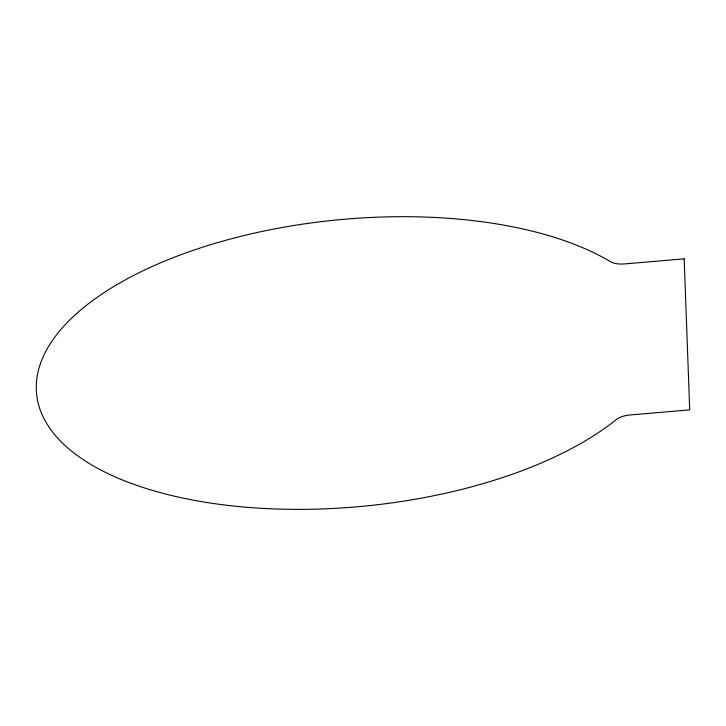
<?xml version="1.0" encoding="UTF-8"?>
<svg xmlns="http://www.w3.org/2000/svg" width="726" height="726" viewBox="0 0 726 726"><rect width="100%" height="100%" fill="white"/><g stroke="black" fill="none" stroke-linecap="round" stroke-linejoin="round"><path stroke-width="1.09" d="M684.182 258.846L624.451 263.928A16.562 7.55 -5.6 0 1 610.53 261.696A315.556 143.748 -5.6 0 0 140.073 272.205A315.556 143.748 -5.6 0 0 147.995 489.061A315.556 143.748 -5.6 0 0 616.301 419.564A16.562 7.55 -5.6 0 1 629.968 414.973L689.7 409.881L684.182 258.846"/></g></svg>
